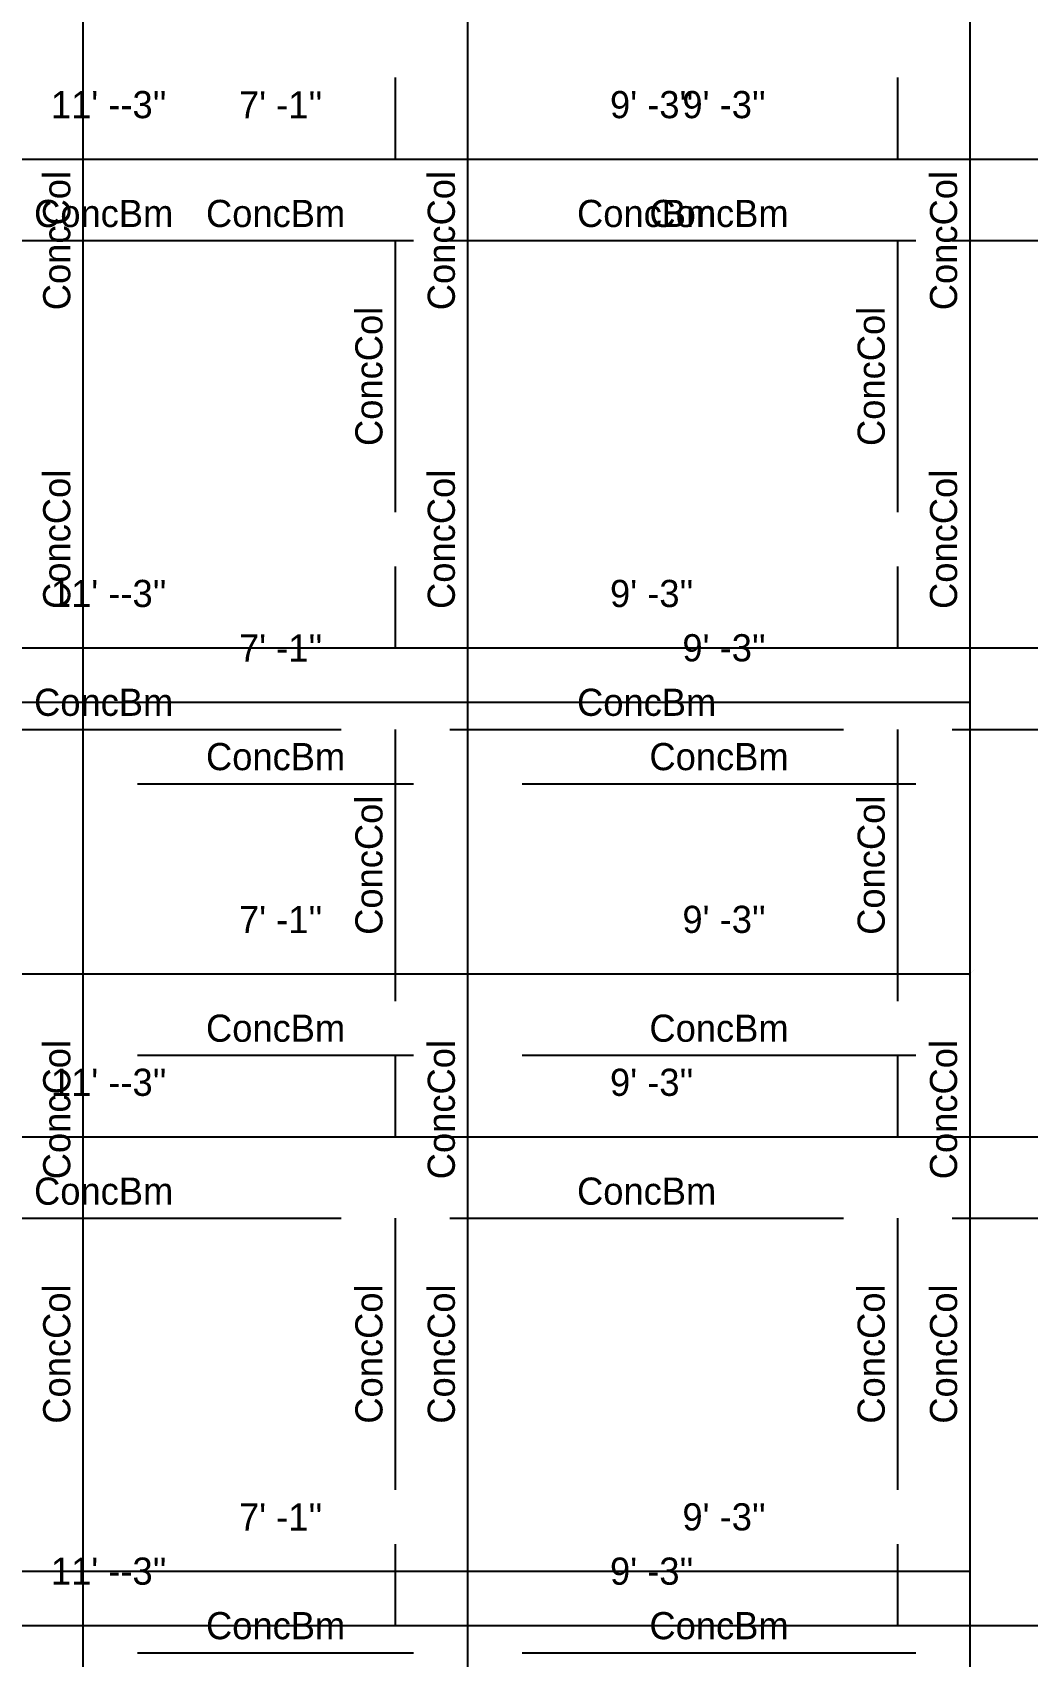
# Model space of a CAD drawing. Extents: x -38 to 2998, y -195 to 11529.
# Drawn here: x 159.8 to 379.7, y 767.2 to 1126 of the extents above; entities that cross this region are included whole.
import ezdxf
from ezdxf.enums import TextEntityAlignment as Align

# ---------------------------------------------------------------- set-up
doc = ezdxf.new("R2010")
doc.units = 0
doc.header["$MEASUREMENT"] = 0
doc.layers.get('0').update_dxf_attribs({"linetype": 'CONTINUOUS'})
for name, color, linetype in [('CENTERLINES', 7, 'CONTINUOUS'), ('DIMENSIONS', 4, 'CONTINUOUS'), ('TEXT', 5, 'CONTINUOUS')]:
    doc.layers.add(name, color=color, linetype=linetype)
doc.dimstyles.get("Standard").update_dxf_attribs({"dimtxt": 0.18, "dimasz": 0.18, "dimexe": 0.18, "dimexo": 0.0625, "dimgap": 0.09, "dimtad": 0, "dimtih": 1, "dimtoh": 1, "dimdec": 4, "dimzin": 0, "dimtxsty": 'STANDARD', "dimcen": 0.09, "dimazin": 3, "dimtfac": 1, "dimtdec": 4, "dimtofl": 0, "dimtmove": 0, "dimatfit": 3, "dimtolj": 1, "dimtzin": 0})

# ---------------------------------------------------------------- blocks, each defined once
blk = doc.blocks.new('*D5306')
at = {"color": 1, "linetype": 'BYBLOCK'}
for points in [[(4.77, 790.77), (3.71, 789.71), (-3.71, 782.29), (-4.77, 781.23)], [(175.77, 790.77), (174.71, 789.71), (167.29, 782.29), (166.23, 781.23)]]:
    blk.add_solid(points, dxfattribs=at)
at = {"layer": 'DIMENSIONS', "color": 9, "linetype": 'BYBLOCK'}
for p, q in [((0, 786), (0, 804)), ((171, 786), (171, 804))]:
    blk.add_line(p, q, dxfattribs=at)
at = {"layer": 'DIMENSIONS', "color": 0, "linetype": 'BYBLOCK'}
blk.add_line((0, 786), (171, 786), dxfattribs=at)
at = {"layer": 'DIMENSIONS', "color": 0, "linetype": 'BYBLOCK', "insert": (85.5, 798), "char_height": 6, "attachment_point": 5}
blk.add_mtext("\\A1; 14' -3''", dxfattribs=at)
blk = doc.blocks.new('*D5307')
at = {"color": 1, "linetype": 'BYBLOCK'}
for points in [[(175.77, 790.77), (174.71, 789.71), (167.29, 782.29), (166.23, 781.23)], [(260.77, 790.77), (259.71, 789.71), (252.28, 782.29), (251.22, 781.23)]]:
    blk.add_solid(points, dxfattribs=at)
at = {"layer": 'DIMENSIONS', "color": 9, "linetype": 'BYBLOCK'}
for p, q in [((171, 786), (171, 804)), ((256, 786), (256, 804))]:
    blk.add_line(p, q, dxfattribs=at)
at = {"layer": 'DIMENSIONS', "color": 0, "linetype": 'BYBLOCK'}
blk.add_line((171, 786), (256, 786), dxfattribs=at)
at = {"layer": 'DIMENSIONS', "color": 0, "linetype": 'BYBLOCK', "insert": (213.5, 798), "char_height": 6, "attachment_point": 5}
blk.add_mtext("\\A1; 7' -1''", dxfattribs=at)
blk = doc.blocks.new('*D5308')
at = {"color": 1, "linetype": 'BYBLOCK'}
for points in [[(260.77, 790.77), (259.71, 789.71), (252.28, 782.29), (251.22, 781.23)], [(371.77, 790.77), (370.71, 789.71), (363.28, 782.29), (362.22, 781.23)]]:
    blk.add_solid(points, dxfattribs=at)
at = {"layer": 'DIMENSIONS', "color": 9, "linetype": 'BYBLOCK'}
for p, q in [((256, 786), (256, 804)), ((367, 786), (367, 804))]:
    blk.add_line(p, q, dxfattribs=at)
at = {"layer": 'DIMENSIONS', "color": 0, "linetype": 'BYBLOCK'}
blk.add_line((256, 786), (367, 786), dxfattribs=at)
at = {"layer": 'DIMENSIONS', "color": 0, "linetype": 'BYBLOCK', "insert": (311.5, 798), "char_height": 6, "attachment_point": 5}
blk.add_mtext("\\A1; 9' -3''", dxfattribs=at)
blk = doc.blocks.new('*D5310')
at = {"color": 1, "linetype": 'BYBLOCK'}
for points in [[(4.77, 982.77), (3.71, 981.71), (-3.71, 974.29), (-4.77, 973.23)], [(175.77, 982.77), (174.71, 981.71), (167.29, 974.29), (166.23, 973.23)]]:
    blk.add_solid(points, dxfattribs=at)
at = {"layer": 'DIMENSIONS', "color": 9, "linetype": 'BYBLOCK'}
for p, q in [((0, 978), (0, 996)), ((171, 978), (171, 996))]:
    blk.add_line(p, q, dxfattribs=at)
at = {"layer": 'DIMENSIONS', "color": 0, "linetype": 'BYBLOCK'}
blk.add_line((0, 978), (171, 978), dxfattribs=at)
at = {"layer": 'DIMENSIONS', "color": 0, "linetype": 'BYBLOCK', "insert": (85.5, 990), "char_height": 6, "attachment_point": 5}
blk.add_mtext("\\A1; 14' -3''", dxfattribs=at)
blk = doc.blocks.new('*D5311')
at = {"color": 1, "linetype": 'BYBLOCK'}
for points in [[(175.77, 982.77), (174.71, 981.71), (167.29, 974.29), (166.23, 973.23)], [(260.77, 982.77), (259.71, 981.71), (252.28, 974.29), (251.22, 973.23)]]:
    blk.add_solid(points, dxfattribs=at)
at = {"layer": 'DIMENSIONS', "color": 9, "linetype": 'BYBLOCK'}
for p, q in [((171, 978), (171, 996)), ((256, 978), (256, 996))]:
    blk.add_line(p, q, dxfattribs=at)
at = {"layer": 'DIMENSIONS', "color": 0, "linetype": 'BYBLOCK'}
blk.add_line((171, 978), (256, 978), dxfattribs=at)
at = {"layer": 'DIMENSIONS', "color": 0, "linetype": 'BYBLOCK', "insert": (213.5, 990), "char_height": 6, "attachment_point": 5}
blk.add_mtext("\\A1; 7' -1''", dxfattribs=at)
blk = doc.blocks.new('*D5312')
at = {"color": 1, "linetype": 'BYBLOCK'}
for points in [[(260.77, 982.77), (259.71, 981.71), (252.28, 974.29), (251.22, 973.23)], [(371.77, 982.77), (370.71, 981.71), (363.28, 974.29), (362.22, 973.23)]]:
    blk.add_solid(points, dxfattribs=at)
at = {"layer": 'DIMENSIONS', "color": 9, "linetype": 'BYBLOCK'}
for p, q in [((256, 978), (256, 996)), ((367, 978), (367, 996))]:
    blk.add_line(p, q, dxfattribs=at)
at = {"layer": 'DIMENSIONS', "color": 0, "linetype": 'BYBLOCK'}
blk.add_line((256, 978), (367, 978), dxfattribs=at)
at = {"layer": 'DIMENSIONS', "color": 0, "linetype": 'BYBLOCK', "insert": (311.5, 990), "char_height": 6, "attachment_point": 5}
blk.add_mtext("\\A1; 9' -3''", dxfattribs=at)
blk = doc.blocks.new('*D5780')
at = {"color": 1, "linetype": 'BYBLOCK'}
for points in [[(4.77, 922.77), (3.71, 921.71), (-3.71, 914.29), (-4.77, 913.23)], [(175.77, 922.77), (174.71, 921.71), (167.29, 914.29), (166.23, 913.23)]]:
    blk.add_solid(points, dxfattribs=at)
at = {"layer": 'DIMENSIONS', "color": 9, "linetype": 'BYBLOCK'}
for p, q in [((0, 918), (0, 936)), ((171, 918), (171, 936))]:
    blk.add_line(p, q, dxfattribs=at)
at = {"layer": 'DIMENSIONS', "color": 0, "linetype": 'BYBLOCK'}
blk.add_line((0, 918), (171, 918), dxfattribs=at)
at = {"layer": 'DIMENSIONS', "color": 0, "linetype": 'BYBLOCK', "insert": (85.5, 930), "char_height": 6, "attachment_point": 5}
blk.add_mtext("\\A1; 14' -3''", dxfattribs=at)
blk = doc.blocks.new('*D5781')
at = {"color": 1, "linetype": 'BYBLOCK'}
for points in [[(175.77, 922.77), (174.71, 921.71), (167.29, 914.29), (166.23, 913.23)], [(260.77, 922.77), (259.71, 921.71), (252.28, 914.29), (251.22, 913.23)]]:
    blk.add_solid(points, dxfattribs=at)
at = {"layer": 'DIMENSIONS', "color": 9, "linetype": 'BYBLOCK'}
for p, q in [((171, 918), (171, 936)), ((256, 918), (256, 936))]:
    blk.add_line(p, q, dxfattribs=at)
at = {"layer": 'DIMENSIONS', "color": 0, "linetype": 'BYBLOCK'}
blk.add_line((171, 918), (256, 918), dxfattribs=at)
at = {"layer": 'DIMENSIONS', "color": 0, "linetype": 'BYBLOCK', "insert": (213.5, 930), "char_height": 6, "attachment_point": 5}
blk.add_mtext("\\A1; 7' -1''", dxfattribs=at)
blk = doc.blocks.new('*D5782')
at = {"color": 1, "linetype": 'BYBLOCK'}
for points in [[(260.77, 922.77), (259.71, 921.71), (252.28, 914.29), (251.22, 913.23)], [(371.77, 922.77), (370.71, 921.71), (363.28, 914.29), (362.22, 913.23)]]:
    blk.add_solid(points, dxfattribs=at)
at = {"layer": 'DIMENSIONS', "color": 9, "linetype": 'BYBLOCK'}
for p, q in [((256, 918), (256, 936)), ((367, 918), (367, 936))]:
    blk.add_line(p, q, dxfattribs=at)
at = {"layer": 'DIMENSIONS', "color": 0, "linetype": 'BYBLOCK'}
blk.add_line((256, 918), (367, 918), dxfattribs=at)
at = {"layer": 'DIMENSIONS', "color": 0, "linetype": 'BYBLOCK', "insert": (311.5, 930), "char_height": 6, "attachment_point": 5}
blk.add_mtext("\\A1; 9' -3''", dxfattribs=at)
blk = doc.blocks.new('*D5784')
at = {"color": 1, "linetype": 'BYBLOCK'}
for points in [[(4.77, 1102.77), (3.71, 1101.71), (-3.71, 1094.29), (-4.77, 1093.23)], [(175.77, 1102.77), (174.71, 1101.71), (167.29, 1094.29), (166.23, 1093.23)]]:
    blk.add_solid(points, dxfattribs=at)
at = {"layer": 'DIMENSIONS', "color": 9, "linetype": 'BYBLOCK'}
for p, q in [((0, 1098), (0, 1116)), ((171, 1098), (171, 1116))]:
    blk.add_line(p, q, dxfattribs=at)
at = {"layer": 'DIMENSIONS', "color": 0, "linetype": 'BYBLOCK'}
blk.add_line((0, 1098), (171, 1098), dxfattribs=at)
at = {"layer": 'DIMENSIONS', "color": 0, "linetype": 'BYBLOCK', "insert": (85.5, 1110), "char_height": 6, "attachment_point": 5}
blk.add_mtext("\\A1; 14' -3''", dxfattribs=at)
blk = doc.blocks.new('*D5785')
at = {"color": 1, "linetype": 'BYBLOCK'}
for points in [[(175.77, 1102.77), (174.71, 1101.71), (167.29, 1094.29), (166.23, 1093.23)], [(260.77, 1102.77), (259.71, 1101.71), (252.28, 1094.29), (251.22, 1093.23)]]:
    blk.add_solid(points, dxfattribs=at)
at = {"layer": 'DIMENSIONS', "color": 9, "linetype": 'BYBLOCK'}
for p, q in [((171, 1098), (171, 1116)), ((256, 1098), (256, 1116))]:
    blk.add_line(p, q, dxfattribs=at)
at = {"layer": 'DIMENSIONS', "color": 0, "linetype": 'BYBLOCK'}
blk.add_line((171, 1098), (256, 1098), dxfattribs=at)
at = {"layer": 'DIMENSIONS', "color": 0, "linetype": 'BYBLOCK', "insert": (213.5, 1110), "char_height": 6, "attachment_point": 5}
blk.add_mtext("\\A1; 7' -1''", dxfattribs=at)
blk = doc.blocks.new('*D5786')
at = {"color": 1, "linetype": 'BYBLOCK'}
for points in [[(260.77, 1102.77), (259.71, 1101.71), (252.28, 1094.29), (251.22, 1093.23)], [(371.77, 1102.77), (370.71, 1101.71), (363.28, 1094.29), (362.22, 1093.23)]]:
    blk.add_solid(points, dxfattribs=at)
at = {"layer": 'DIMENSIONS', "color": 9, "linetype": 'BYBLOCK'}
for p, q in [((256, 1098), (256, 1116)), ((367, 1098), (367, 1116))]:
    blk.add_line(p, q, dxfattribs=at)
at = {"layer": 'DIMENSIONS', "color": 0, "linetype": 'BYBLOCK'}
blk.add_line((256, 1098), (367, 1098), dxfattribs=at)
at = {"layer": 'DIMENSIONS', "color": 0, "linetype": 'BYBLOCK', "insert": (311.5, 1110), "char_height": 6, "attachment_point": 5}
blk.add_mtext("\\A1; 9' -3''", dxfattribs=at)
blk = doc.blocks.new('*D6250')
at = {"color": 1, "linetype": 'BYBLOCK'}
for points in [[(4.77, 922.77), (3.71, 921.71), (-3.71, 914.29), (-4.77, 913.23)], [(175.77, 922.77), (174.71, 921.71), (167.29, 914.29), (166.23, 913.23)]]:
    blk.add_solid(points, dxfattribs=at)
at = {"layer": 'DIMENSIONS', "color": 9, "linetype": 'BYBLOCK'}
for p, q in [((0, 918), (0, 936)), ((171, 918), (171, 936))]:
    blk.add_line(p, q, dxfattribs=at)
at = {"layer": 'DIMENSIONS', "color": 0, "linetype": 'BYBLOCK'}
blk.add_line((0, 918), (171, 918), dxfattribs=at)
at = {"layer": 'DIMENSIONS', "color": 0, "linetype": 'BYBLOCK', "insert": (85.5, 930), "char_height": 6, "attachment_point": 5}
blk.add_mtext("\\A1; 14' -3''", dxfattribs=at)
blk = doc.blocks.new('*D6251')
at = {"color": 1, "linetype": 'BYBLOCK'}
for points in [[(175.77, 922.77), (174.71, 921.71), (167.29, 914.29), (166.23, 913.23)], [(260.77, 922.77), (259.71, 921.71), (252.28, 914.29), (251.22, 913.23)]]:
    blk.add_solid(points, dxfattribs=at)
at = {"layer": 'DIMENSIONS', "color": 9, "linetype": 'BYBLOCK'}
for p, q in [((171, 918), (171, 936)), ((256, 918), (256, 936))]:
    blk.add_line(p, q, dxfattribs=at)
at = {"layer": 'DIMENSIONS', "color": 0, "linetype": 'BYBLOCK'}
blk.add_line((171, 918), (256, 918), dxfattribs=at)
at = {"layer": 'DIMENSIONS', "color": 0, "linetype": 'BYBLOCK', "insert": (213.5, 930), "char_height": 6, "attachment_point": 5}
blk.add_mtext("\\A1; 7' -1''", dxfattribs=at)
blk = doc.blocks.new('*D6252')
at = {"color": 1, "linetype": 'BYBLOCK'}
for points in [[(260.77, 922.77), (259.71, 921.71), (252.28, 914.29), (251.22, 913.23)], [(371.77, 922.77), (370.71, 921.71), (363.28, 914.29), (362.22, 913.23)]]:
    blk.add_solid(points, dxfattribs=at)
at = {"layer": 'DIMENSIONS', "color": 9, "linetype": 'BYBLOCK'}
for p, q in [((256, 918), (256, 936)), ((367, 918), (367, 936))]:
    blk.add_line(p, q, dxfattribs=at)
at = {"layer": 'DIMENSIONS', "color": 0, "linetype": 'BYBLOCK'}
blk.add_line((256, 918), (367, 918), dxfattribs=at)
at = {"layer": 'DIMENSIONS', "color": 0, "linetype": 'BYBLOCK', "insert": (311.5, 930), "char_height": 6, "attachment_point": 5}
blk.add_mtext("\\A1; 9' -3''", dxfattribs=at)
blk = doc.blocks.new('*D6254')
at = {"color": 1, "linetype": 'BYBLOCK'}
for points in [[(4.77, 1102.77), (3.71, 1101.71), (-3.71, 1094.29), (-4.77, 1093.23)], [(175.77, 1102.77), (174.71, 1101.71), (167.29, 1094.29), (166.23, 1093.23)]]:
    blk.add_solid(points, dxfattribs=at)
at = {"layer": 'DIMENSIONS', "color": 9, "linetype": 'BYBLOCK'}
for p, q in [((0, 1098), (0, 1116)), ((171, 1098), (171, 1116))]:
    blk.add_line(p, q, dxfattribs=at)
at = {"layer": 'DIMENSIONS', "color": 0, "linetype": 'BYBLOCK'}
blk.add_line((0, 1098), (171, 1098), dxfattribs=at)
at = {"layer": 'DIMENSIONS', "color": 0, "linetype": 'BYBLOCK', "insert": (85.5, 1110), "char_height": 6, "attachment_point": 5}
blk.add_mtext("\\A1; 14' -3''", dxfattribs=at)
blk = doc.blocks.new('*D6255')
at = {"color": 1, "linetype": 'BYBLOCK'}
for points in [[(175.77, 1102.77), (174.71, 1101.71), (167.29, 1094.29), (166.23, 1093.23)], [(260.77, 1102.77), (259.71, 1101.71), (252.28, 1094.29), (251.22, 1093.23)]]:
    blk.add_solid(points, dxfattribs=at)
at = {"layer": 'DIMENSIONS', "color": 9, "linetype": 'BYBLOCK'}
for p, q in [((171, 1098), (171, 1116)), ((256, 1098), (256, 1116))]:
    blk.add_line(p, q, dxfattribs=at)
at = {"layer": 'DIMENSIONS', "color": 0, "linetype": 'BYBLOCK'}
blk.add_line((171, 1098), (256, 1098), dxfattribs=at)
at = {"layer": 'DIMENSIONS', "color": 0, "linetype": 'BYBLOCK', "insert": (213.5, 1110), "char_height": 6, "attachment_point": 5}
blk.add_mtext("\\A1; 7' -1''", dxfattribs=at)
blk = doc.blocks.new('*D6256')
at = {"color": 1, "linetype": 'BYBLOCK'}
for points in [[(260.77, 1102.77), (259.71, 1101.71), (252.28, 1094.29), (251.22, 1093.23)], [(371.77, 1102.77), (370.71, 1101.71), (363.28, 1094.29), (362.22, 1093.23)]]:
    blk.add_solid(points, dxfattribs=at)
at = {"layer": 'DIMENSIONS', "color": 9, "linetype": 'BYBLOCK'}
for p, q in [((256, 1098), (256, 1116)), ((367, 1098), (367, 1116))]:
    blk.add_line(p, q, dxfattribs=at)
at = {"layer": 'DIMENSIONS', "color": 0, "linetype": 'BYBLOCK'}
blk.add_line((256, 1098), (367, 1098), dxfattribs=at)
at = {"layer": 'DIMENSIONS', "color": 0, "linetype": 'BYBLOCK', "insert": (311.5, 1110), "char_height": 6, "attachment_point": 5}
blk.add_mtext("\\A1; 9' -3''", dxfattribs=at)
blk = doc.blocks.new('*D6720')
at = {"color": 1, "linetype": 'BYBLOCK'}
for points in [[(4.77, 922.77), (3.71, 921.71), (-3.71, 914.29), (-4.77, 913.23)], [(175.77, 922.77), (174.71, 921.71), (167.29, 914.29), (166.23, 913.23)]]:
    blk.add_solid(points, dxfattribs=at)
at = {"layer": 'DIMENSIONS', "color": 9, "linetype": 'BYBLOCK'}
for p, q in [((0, 918), (0, 936)), ((171, 918), (171, 936))]:
    blk.add_line(p, q, dxfattribs=at)
at = {"layer": 'DIMENSIONS', "color": 0, "linetype": 'BYBLOCK'}
blk.add_line((0, 918), (171, 918), dxfattribs=at)
at = {"layer": 'DIMENSIONS', "color": 0, "linetype": 'BYBLOCK', "insert": (85.5, 930), "char_height": 6, "attachment_point": 5}
blk.add_mtext("\\A1; 14' -3''", dxfattribs=at)
blk = doc.blocks.new('*D6721')
at = {"color": 1, "linetype": 'BYBLOCK'}
for points in [[(175.77, 922.77), (174.71, 921.71), (167.29, 914.29), (166.23, 913.23)], [(260.77, 922.77), (259.71, 921.71), (252.28, 914.29), (251.22, 913.23)]]:
    blk.add_solid(points, dxfattribs=at)
at = {"layer": 'DIMENSIONS', "color": 9, "linetype": 'BYBLOCK'}
for p, q in [((171, 918), (171, 936)), ((256, 918), (256, 936))]:
    blk.add_line(p, q, dxfattribs=at)
at = {"layer": 'DIMENSIONS', "color": 0, "linetype": 'BYBLOCK'}
blk.add_line((171, 918), (256, 918), dxfattribs=at)
at = {"layer": 'DIMENSIONS', "color": 0, "linetype": 'BYBLOCK', "insert": (213.5, 930), "char_height": 6, "attachment_point": 5}
blk.add_mtext("\\A1; 7' -1''", dxfattribs=at)
blk = doc.blocks.new('*D6722')
at = {"color": 1, "linetype": 'BYBLOCK'}
for points in [[(260.77, 922.77), (259.71, 921.71), (252.28, 914.29), (251.22, 913.23)], [(371.77, 922.77), (370.71, 921.71), (363.28, 914.29), (362.22, 913.23)]]:
    blk.add_solid(points, dxfattribs=at)
at = {"layer": 'DIMENSIONS', "color": 9, "linetype": 'BYBLOCK'}
for p, q in [((256, 918), (256, 936)), ((367, 918), (367, 936))]:
    blk.add_line(p, q, dxfattribs=at)
at = {"layer": 'DIMENSIONS', "color": 0, "linetype": 'BYBLOCK'}
blk.add_line((256, 918), (367, 918), dxfattribs=at)
at = {"layer": 'DIMENSIONS', "color": 0, "linetype": 'BYBLOCK', "insert": (311.5, 930), "char_height": 6, "attachment_point": 5}
blk.add_mtext("\\A1; 9' -3''", dxfattribs=at)
blk = doc.blocks.new('*D6724')
at = {"color": 1, "linetype": 'BYBLOCK'}
for points in [[(4.77, 1102.77), (3.71, 1101.71), (-3.71, 1094.29), (-4.77, 1093.23)], [(175.77, 1102.77), (174.71, 1101.71), (167.29, 1094.29), (166.23, 1093.23)]]:
    blk.add_solid(points, dxfattribs=at)
at = {"layer": 'DIMENSIONS', "color": 9, "linetype": 'BYBLOCK'}
for p, q in [((0, 1098), (0, 1116)), ((171, 1098), (171, 1116))]:
    blk.add_line(p, q, dxfattribs=at)
at = {"layer": 'DIMENSIONS', "color": 0, "linetype": 'BYBLOCK'}
blk.add_line((0, 1098), (171, 1098), dxfattribs=at)
at = {"layer": 'DIMENSIONS', "color": 0, "linetype": 'BYBLOCK', "insert": (85.5, 1110), "char_height": 6, "attachment_point": 5}
blk.add_mtext("\\A1; 14' -3''", dxfattribs=at)
blk = doc.blocks.new('*D6725')
at = {"color": 1, "linetype": 'BYBLOCK'}
for points in [[(175.77, 1102.77), (174.71, 1101.71), (167.29, 1094.29), (166.23, 1093.23)], [(260.77, 1102.77), (259.71, 1101.71), (252.28, 1094.29), (251.22, 1093.23)]]:
    blk.add_solid(points, dxfattribs=at)
at = {"layer": 'DIMENSIONS', "color": 9, "linetype": 'BYBLOCK'}
for p, q in [((171, 1098), (171, 1116)), ((256, 1098), (256, 1116))]:
    blk.add_line(p, q, dxfattribs=at)
at = {"layer": 'DIMENSIONS', "color": 0, "linetype": 'BYBLOCK'}
blk.add_line((171, 1098), (256, 1098), dxfattribs=at)
at = {"layer": 'DIMENSIONS', "color": 0, "linetype": 'BYBLOCK', "insert": (213.5, 1110), "char_height": 6, "attachment_point": 5}
blk.add_mtext("\\A1; 7' -1''", dxfattribs=at)
blk = doc.blocks.new('*D6726')
at = {"color": 1, "linetype": 'BYBLOCK'}
for points in [[(260.77, 1102.77), (259.71, 1101.71), (252.28, 1094.29), (251.22, 1093.23)], [(371.77, 1102.77), (370.71, 1101.71), (363.28, 1094.29), (362.22, 1093.23)]]:
    blk.add_solid(points, dxfattribs=at)
at = {"layer": 'DIMENSIONS', "color": 9, "linetype": 'BYBLOCK'}
for p, q in [((256, 1098), (256, 1116)), ((367, 1098), (367, 1116))]:
    blk.add_line(p, q, dxfattribs=at)
at = {"layer": 'DIMENSIONS', "color": 0, "linetype": 'BYBLOCK'}
blk.add_line((256, 1098), (367, 1098), dxfattribs=at)
at = {"layer": 'DIMENSIONS', "color": 0, "linetype": 'BYBLOCK', "insert": (311.5, 1110), "char_height": 6, "attachment_point": 5}
blk.add_mtext("\\A1; 9' -3''", dxfattribs=at)
blk = doc.blocks.new('*D7199')
at = {"color": 1, "linetype": 'BYBLOCK'}
for points in [[(115.77, 778.77), (114.71, 777.71), (107.29, 770.29), (106.23, 769.23)], [(244.77, 778.77), (243.71, 777.71), (236.29, 770.29), (235.23, 769.23)]]:
    blk.add_solid(points, dxfattribs=at)
at = {"layer": 'DIMENSIONS', "color": 9, "linetype": 'BYBLOCK'}
for p, q in [((111, 774), (111, 792)), ((240, 774), (240, 792))]:
    blk.add_line(p, q, dxfattribs=at)
at = {"layer": 'DIMENSIONS', "color": 0, "linetype": 'BYBLOCK'}
blk.add_line((111, 774), (240, 774), dxfattribs=at)
at = {"layer": 'DIMENSIONS', "color": 0, "linetype": 'BYBLOCK', "insert": (175.5, 786), "char_height": 6, "attachment_point": 5}
blk.add_mtext("\\A1; 11' --3''", dxfattribs=at)
blk = doc.blocks.new('*D7200')
at = {"color": 1, "linetype": 'BYBLOCK'}
for points in [[(244.77, 778.77), (243.71, 777.71), (236.29, 770.29), (235.23, 769.23)], [(355.77, 778.77), (354.71, 777.71), (347.29, 770.29), (346.23, 769.23)]]:
    blk.add_solid(points, dxfattribs=at)
at = {"layer": 'DIMENSIONS', "color": 9, "linetype": 'BYBLOCK'}
for p, q in [((240, 774), (240, 792)), ((351, 774), (351, 792))]:
    blk.add_line(p, q, dxfattribs=at)
at = {"layer": 'DIMENSIONS', "color": 0, "linetype": 'BYBLOCK'}
blk.add_line((240, 774), (351, 774), dxfattribs=at)
at = {"layer": 'DIMENSIONS', "color": 0, "linetype": 'BYBLOCK', "insert": (295.5, 786), "char_height": 6, "attachment_point": 5}
blk.add_mtext("\\A1; 9' -3''", dxfattribs=at)
blk = doc.blocks.new('*D7201')
at = {"color": 1, "linetype": 'BYBLOCK'}
for points in [[(355.77, 778.77), (354.71, 777.71), (347.29, 770.29), (346.23, 769.23)], [(577.77, 778.77), (576.71, 777.71), (569.29, 770.29), (568.23, 769.23)]]:
    blk.add_solid(points, dxfattribs=at)
at = {"layer": 'DIMENSIONS', "color": 9, "linetype": 'BYBLOCK'}
for p, q in [((351, 774), (351, 792)), ((573, 774), (573, 792))]:
    blk.add_line(p, q, dxfattribs=at)
at = {"layer": 'DIMENSIONS', "color": 0, "linetype": 'BYBLOCK'}
blk.add_line((351, 774), (573, 774), dxfattribs=at)
at = {"layer": 'DIMENSIONS', "color": 0, "linetype": 'BYBLOCK', "insert": (462, 786), "char_height": 6, "attachment_point": 5}
blk.add_mtext("\\A1; 18' -6''", dxfattribs=at)
blk = doc.blocks.new('*D7215')
at = {"color": 1, "linetype": 'BYBLOCK'}
for points in [[(115.77, 886.77), (114.71, 885.71), (107.29, 878.29), (106.23, 877.23)], [(244.77, 886.77), (243.71, 885.71), (236.29, 878.29), (235.23, 877.23)]]:
    blk.add_solid(points, dxfattribs=at)
at = {"layer": 'DIMENSIONS', "color": 9, "linetype": 'BYBLOCK'}
for p, q in [((111, 882), (111, 900)), ((240, 882), (240, 900))]:
    blk.add_line(p, q, dxfattribs=at)
at = {"layer": 'DIMENSIONS', "color": 0, "linetype": 'BYBLOCK'}
blk.add_line((111, 882), (240, 882), dxfattribs=at)
at = {"layer": 'DIMENSIONS', "color": 0, "linetype": 'BYBLOCK', "insert": (175.5, 894), "char_height": 6, "attachment_point": 5}
blk.add_mtext("\\A1; 11' --3''", dxfattribs=at)
blk = doc.blocks.new('*D7216')
at = {"color": 1, "linetype": 'BYBLOCK'}
for points in [[(244.77, 886.77), (243.71, 885.71), (236.29, 878.29), (235.23, 877.23)], [(355.77, 886.77), (354.71, 885.71), (347.29, 878.29), (346.23, 877.23)]]:
    blk.add_solid(points, dxfattribs=at)
at = {"layer": 'DIMENSIONS', "color": 9, "linetype": 'BYBLOCK'}
for p, q in [((240, 882), (240, 900)), ((351, 882), (351, 900))]:
    blk.add_line(p, q, dxfattribs=at)
at = {"layer": 'DIMENSIONS', "color": 0, "linetype": 'BYBLOCK'}
blk.add_line((240, 882), (351, 882), dxfattribs=at)
at = {"layer": 'DIMENSIONS', "color": 0, "linetype": 'BYBLOCK', "insert": (295.5, 894), "char_height": 6, "attachment_point": 5}
blk.add_mtext("\\A1; 9' -3''", dxfattribs=at)
blk = doc.blocks.new('*D7217')
at = {"color": 1, "linetype": 'BYBLOCK'}
for points in [[(355.77, 886.77), (354.71, 885.71), (347.29, 878.29), (346.23, 877.23)], [(577.77, 886.77), (576.71, 885.71), (569.29, 878.29), (568.23, 877.23)]]:
    blk.add_solid(points, dxfattribs=at)
at = {"layer": 'DIMENSIONS', "color": 9, "linetype": 'BYBLOCK'}
for p, q in [((351, 882), (351, 900)), ((573, 882), (573, 900))]:
    blk.add_line(p, q, dxfattribs=at)
at = {"layer": 'DIMENSIONS', "color": 0, "linetype": 'BYBLOCK'}
blk.add_line((351, 882), (573, 882), dxfattribs=at)
at = {"layer": 'DIMENSIONS', "color": 0, "linetype": 'BYBLOCK', "insert": (462, 894), "char_height": 6, "attachment_point": 5}
blk.add_mtext("\\A1; 18' -6''", dxfattribs=at)
blk = doc.blocks.new('*D7231')
at = {"color": 1, "linetype": 'BYBLOCK'}
for points in [[(115.77, 994.77), (114.71, 993.71), (107.29, 986.29), (106.23, 985.23)], [(244.77, 994.77), (243.71, 993.71), (236.29, 986.29), (235.23, 985.23)]]:
    blk.add_solid(points, dxfattribs=at)
at = {"layer": 'DIMENSIONS', "color": 9, "linetype": 'BYBLOCK'}
for p, q in [((111, 990), (111, 1008)), ((240, 990), (240, 1008))]:
    blk.add_line(p, q, dxfattribs=at)
at = {"layer": 'DIMENSIONS', "color": 0, "linetype": 'BYBLOCK'}
blk.add_line((111, 990), (240, 990), dxfattribs=at)
at = {"layer": 'DIMENSIONS', "color": 0, "linetype": 'BYBLOCK', "insert": (175.5, 1002), "char_height": 6, "attachment_point": 5}
blk.add_mtext("\\A1; 11' --3''", dxfattribs=at)
blk = doc.blocks.new('*D7232')
at = {"color": 1, "linetype": 'BYBLOCK'}
for points in [[(244.77, 994.77), (243.71, 993.71), (236.29, 986.29), (235.23, 985.23)], [(355.77, 994.77), (354.71, 993.71), (347.29, 986.29), (346.23, 985.23)]]:
    blk.add_solid(points, dxfattribs=at)
at = {"layer": 'DIMENSIONS', "color": 9, "linetype": 'BYBLOCK'}
for p, q in [((240, 990), (240, 1008)), ((351, 990), (351, 1008))]:
    blk.add_line(p, q, dxfattribs=at)
at = {"layer": 'DIMENSIONS', "color": 0, "linetype": 'BYBLOCK'}
blk.add_line((240, 990), (351, 990), dxfattribs=at)
at = {"layer": 'DIMENSIONS', "color": 0, "linetype": 'BYBLOCK', "insert": (295.5, 1002), "char_height": 6, "attachment_point": 5}
blk.add_mtext("\\A1; 9' -3''", dxfattribs=at)
blk = doc.blocks.new('*D7233')
at = {"color": 1, "linetype": 'BYBLOCK'}
for points in [[(355.77, 994.77), (354.71, 993.71), (347.29, 986.29), (346.23, 985.23)], [(577.77, 994.77), (576.71, 993.71), (569.29, 986.29), (568.23, 985.23)]]:
    blk.add_solid(points, dxfattribs=at)
at = {"layer": 'DIMENSIONS', "color": 9, "linetype": 'BYBLOCK'}
for p, q in [((351, 990), (351, 1008)), ((573, 990), (573, 1008))]:
    blk.add_line(p, q, dxfattribs=at)
at = {"layer": 'DIMENSIONS', "color": 0, "linetype": 'BYBLOCK'}
blk.add_line((351, 990), (573, 990), dxfattribs=at)
at = {"layer": 'DIMENSIONS', "color": 0, "linetype": 'BYBLOCK', "insert": (462, 1002), "char_height": 6, "attachment_point": 5}
blk.add_mtext("\\A1; 18' -6''", dxfattribs=at)
blk = doc.blocks.new('*D7247')
at = {"color": 1, "linetype": 'BYBLOCK'}
for points in [[(115.77, 1102.77), (114.71, 1101.71), (107.29, 1094.29), (106.23, 1093.23)], [(244.77, 1102.77), (243.71, 1101.71), (236.29, 1094.29), (235.23, 1093.23)]]:
    blk.add_solid(points, dxfattribs=at)
at = {"layer": 'DIMENSIONS', "color": 9, "linetype": 'BYBLOCK'}
for p, q in [((111, 1098), (111, 1116)), ((240, 1098), (240, 1116))]:
    blk.add_line(p, q, dxfattribs=at)
at = {"layer": 'DIMENSIONS', "color": 0, "linetype": 'BYBLOCK'}
blk.add_line((111, 1098), (240, 1098), dxfattribs=at)
at = {"layer": 'DIMENSIONS', "color": 0, "linetype": 'BYBLOCK', "insert": (175.5, 1110), "char_height": 6, "attachment_point": 5}
blk.add_mtext("\\A1; 11' --3''", dxfattribs=at)
blk = doc.blocks.new('*D7248')
at = {"color": 1, "linetype": 'BYBLOCK'}
for points in [[(244.77, 1102.77), (243.71, 1101.71), (236.29, 1094.29), (235.23, 1093.23)], [(355.77, 1102.77), (354.71, 1101.71), (347.29, 1094.29), (346.23, 1093.23)]]:
    blk.add_solid(points, dxfattribs=at)
at = {"layer": 'DIMENSIONS', "color": 9, "linetype": 'BYBLOCK'}
for p, q in [((240, 1098), (240, 1116)), ((351, 1098), (351, 1116))]:
    blk.add_line(p, q, dxfattribs=at)
at = {"layer": 'DIMENSIONS', "color": 0, "linetype": 'BYBLOCK'}
blk.add_line((240, 1098), (351, 1098), dxfattribs=at)
at = {"layer": 'DIMENSIONS', "color": 0, "linetype": 'BYBLOCK', "insert": (295.5, 1110), "char_height": 6, "attachment_point": 5}
blk.add_mtext("\\A1; 9' -3''", dxfattribs=at)
blk = doc.blocks.new('*D7249')
at = {"color": 1, "linetype": 'BYBLOCK'}
for points in [[(355.77, 1102.77), (354.71, 1101.71), (347.29, 1094.29), (346.23, 1093.23)], [(577.77, 1102.77), (576.71, 1101.71), (569.29, 1094.29), (568.23, 1093.23)]]:
    blk.add_solid(points, dxfattribs=at)
at = {"layer": 'DIMENSIONS', "color": 9, "linetype": 'BYBLOCK'}
for p, q in [((351, 1098), (351, 1116)), ((573, 1098), (573, 1116))]:
    blk.add_line(p, q, dxfattribs=at)
at = {"layer": 'DIMENSIONS', "color": 0, "linetype": 'BYBLOCK'}
blk.add_line((351, 1098), (573, 1098), dxfattribs=at)
at = {"layer": 'DIMENSIONS', "color": 0, "linetype": 'BYBLOCK', "insert": (462, 1110), "char_height": 6, "attachment_point": 5}
blk.add_mtext("\\A1; 18' -6''", dxfattribs=at)

msp = doc.modelspace()

# ---------------------------------------------------------------- linework, layer by layer
at = {"layer": 'CENTERLINES', "color": 0, "linetype": 'CONTINUOUS'}
for p, q in [((171, 1008), (171, 1152)), ((255.996, 1008), (255.996, 1152)), ((366.996, 1008), (366.996, 1152)), ((123, 1080), (228, 1080)), ((171, 948), (171, 1080)), ((171, 948), (171, 1080)), ((171, 948), (171, 1080)), ((183, 1080), (243.996, 1080)), ((183, 1080), (243.996, 1080)), ((183, 1080), (243.996, 1080)), ((240, 1020), (240, 1080)), ((252, 1080), (339, 1080)), ((255.996, 948), (255.996, 1080)), ((255.996, 948), (255.996, 1080)), ((255.996, 948), (255.996, 1080)), ((267.996, 1080), (354.996, 1080)), ((267.996, 1080), (354.996, 1080)), ((267.996, 1080), (354.996, 1080)), ((351, 1020), (351, 1080)), ((363, 1080), (561, 1080)), ((366.996, 948), (366.996, 1080)), ((366.996, 948), (366.996, 1080)), ((366.996, 948), (366.996, 1080)), ((123, 972), (228, 972)), ((240, 912), (240, 972)), ((252, 972), (339, 972)), ((351, 912), (351, 972)), ((363, 972), (561, 972)), ((171, 816), (171, 960)), ((183, 960), (243.996, 960)), ((255.996, 816), (255.996, 960)), ((267.996, 960), (354.996, 960)), ((366.996, 816), (366.996, 960)), ((171, 768), (171, 900)), ((171, 768), (171, 900)), ((171, 768), (171, 900)), ((183, 900), (243.996, 900)), ((183, 900), (243.996, 900)), ((183, 900), (243.996, 900)), ((255.996, 768), (255.996, 900)), ((255.996, 768), (255.996, 900)), ((255.996, 768), (255.996, 900)), ((267.996, 900), (354.996, 900)), ((267.996, 900), (354.996, 900)), ((267.996, 900), (354.996, 900)), ((366.996, 768), (366.996, 900)), ((366.996, 768), (366.996, 900)), ((366.996, 768), (366.996, 900)), ((123, 864), (228, 864)), ((240, 804), (240, 864)), ((252, 864), (339, 864)), ((351, 804), (351, 864)), ((363, 864), (561, 864)), ((171, 624), (171, 768)), ((183, 768), (243.996, 768)), ((255.996, 624), (255.996, 768)), ((267.996, 768), (354.996, 768)), ((366.996, 624), (366.996, 768))]:
    msp.add_line(p, q, dxfattribs=at)

# ---------------------------------------------------------------- texts
at = {"layer": 'TEXT', "color": 0}
for p in [(165, 1080), (249.996, 1080), (360.996, 1080), (234, 1050), (345, 1050), (165, 1014), (165, 1014), (165, 1014), (249.996, 1014), (249.996, 1014), (249.996, 1014), (360.996, 1014), (360.996, 1014), (360.996, 1014), (234, 942), (345, 942), (165, 888), (249.996, 888), (360.996, 888), (165, 834), (165, 834), (165, 834), (234, 834), (249.996, 834), (249.996, 834), (249.996, 834), (345, 834), (360.996, 834), (360.996, 834), (360.996, 834)]:
    msp.add_text('ConcCol', height=6, rotation=90, dxfattribs=at).set_placement(p, align=Align.MIDDLE)
for p in [(175.5, 1086), (213.498, 1086), (213.498, 1086), (213.498, 1086), (295.5, 1086), (311.496, 1086), (311.496, 1086), (311.496, 1086), (175.5, 978), (295.5, 978), (213.498, 966), (311.496, 966), (213.498, 906), (213.498, 906), (213.498, 906), (311.496, 906), (311.496, 906), (311.496, 906), (175.5, 870), (295.5, 870), (213.498, 774), (311.496, 774)]:
    msp.add_text('ConcBm', height=6, dxfattribs=at).set_placement(p, align=Align.MIDDLE)

# ---------------------------------------------------------------- dimensions: what is measured, and where the dimension line sits
at = {"layer": 'DIMENSIONS'}
for base, p1, p2, picture, middle in [((171, 1098), (0, 1086), (171, 1086), '*D5784', (85.5, 1086)), ((171, 1098), (0, 1086), (171, 1086), '*D6254', (85.5, 1086)), ((171, 1098), (0, 1086), (171, 1086), '*D6724', (85.5, 1086)), ((240, 1098), (111, 1086), (240, 1086), '*D7247', (175.5, 1086)), ((255.996, 1098), (171, 1086), (255.996, 1086), '*D5785', (213.498, 1086)), ((255.996, 1098), (171, 1086), (255.996, 1086), '*D6255', (213.498, 1086)), ((255.996, 1098), (171, 1086), (255.996, 1086), '*D6725', (213.498, 1086)), ((351, 1098), (240, 1086), (351, 1086), '*D7248', (295.5, 1086)), ((366.996, 1098), (255.996, 1086), (366.996, 1086), '*D5786', (311.496, 1086)), ((366.996, 1098), (255.996, 1086), (366.996, 1086), '*D6256', (311.496, 1086)), ((366.996, 1098), (255.996, 1086), (366.996, 1086), '*D6726', (311.496, 1086)), ((573, 1098), (351, 1086), (573, 1086), '*D7249', (462, 1086)), ((240, 990), (111, 978), (240, 978), '*D7231', (175.5, 978)), ((351, 990), (240, 978), (351, 978), '*D7232', (295.5, 978)), ((573, 990), (351, 978), (573, 978), '*D7233', (462, 978)), ((171, 978), (0, 966), (171, 966), '*D5310', (85.5, 966)), ((255.996, 978), (171, 966), (255.996, 966), '*D5311', (213.498, 966)), ((366.996, 978), (255.996, 966), (366.996, 966), '*D5312', (311.496, 966)), ((171, 918), (0, 906), (171, 906), '*D5780', (85.5, 906)), ((171, 918), (0, 906), (171, 906), '*D6250', (85.5, 906)), ((171, 918), (0, 906), (171, 906), '*D6720', (85.5, 906)), ((255.996, 918), (171, 906), (255.996, 906), '*D5781', (213.498, 906)), ((255.996, 918), (171, 906), (255.996, 906), '*D6251', (213.498, 906)), ((255.996, 918), (171, 906), (255.996, 906), '*D6721', (213.498, 906)), ((366.996, 918), (255.996, 906), (366.996, 906), '*D5782', (311.496, 906)), ((366.996, 918), (255.996, 906), (366.996, 906), '*D6252', (311.496, 906)), ((366.996, 918), (255.996, 906), (366.996, 906), '*D6722', (311.496, 906)), ((240, 882), (111, 870), (240, 870), '*D7215', (175.5, 870)), ((351, 882), (240, 870), (351, 870), '*D7216', (295.5, 870)), ((573, 882), (351, 870), (573, 870), '*D7217', (462, 870)), ((171, 786), (0, 774), (171, 774), '*D5306', (85.5, 774)), ((255.996, 786), (171, 774), (255.996, 774), '*D5307', (213.498, 774)), ((366.996, 786), (255.996, 774), (366.996, 774), '*D5308', (311.496, 774)), ((240, 774), (111, 762), (240, 762), '*D7199', (175.5, 762)), ((351, 774), (240, 762), (351, 762), '*D7200', (295.5, 762)), ((573, 774), (351, 762), (573, 762), '*D7201', (462, 762))]:
    dim = msp.add_linear_dim(base=base, p1=p1, p2=p2, dimstyle='STANDARD', dxfattribs=at)
    dim.commit()
    dim.dimension.update_dxf_attribs({"geometry": picture, "text_midpoint": middle})

doc.saveas('drawing.dxf')
